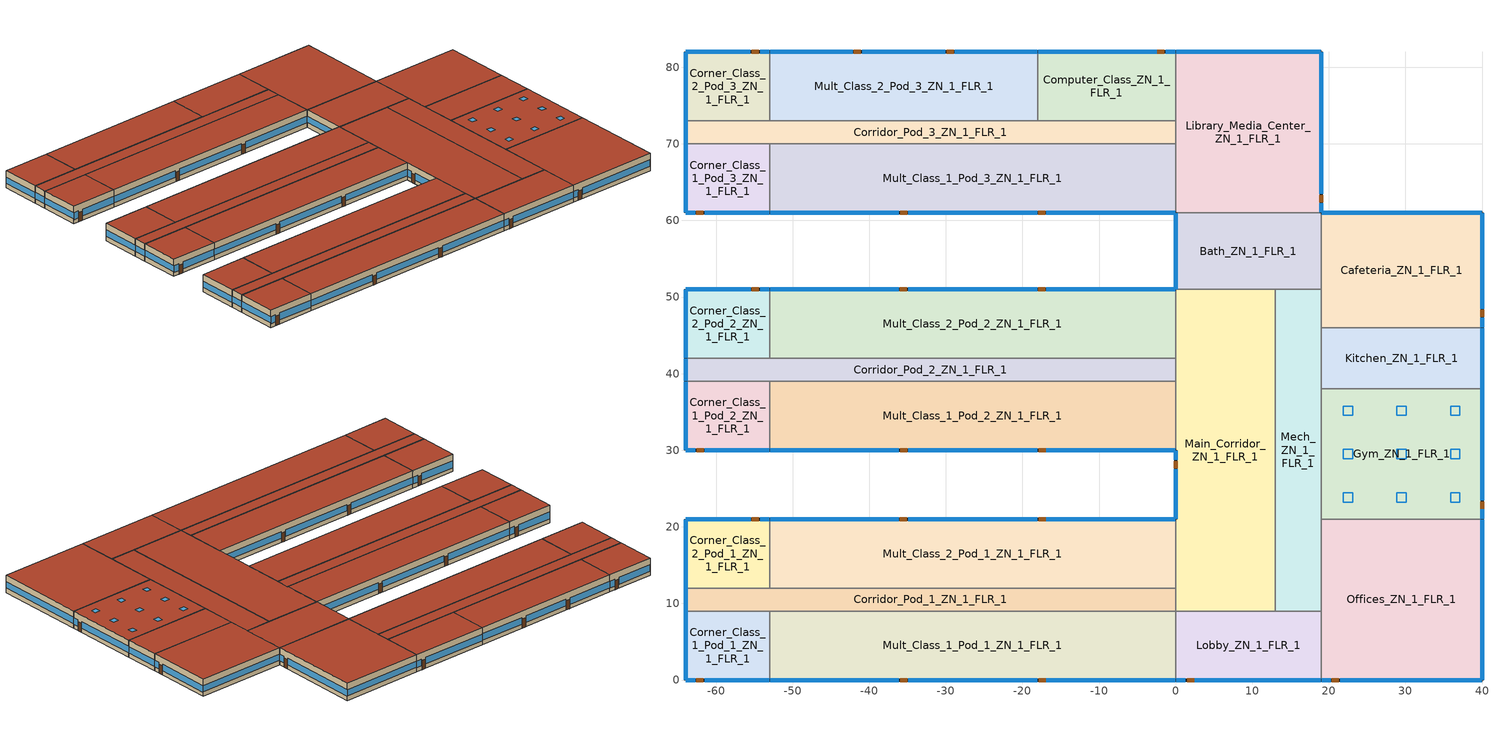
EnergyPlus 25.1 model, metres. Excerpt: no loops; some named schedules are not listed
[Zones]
Bath_ZN_1_FLR_1
 floor ground (Bath_ZN_1_FLR_1_Floor_Ffactor): 0,61 19,61 19,51 0,51 z0
 wall outside (nonres_ext_wall): 0,61 0,51 z0:4
 wall to Main_Corridor_ZN_1_FLR_1 (int_wall): 0,51 13,51 z0:4
 wall to Mech_ZN_1_FLR_1 (int_wall): 13,51 19,51 z0:4
 wall to Cafeteria_ZN_1_FLR_1 (int_wall): 19,51 19,61 z0:4
 wall to Library_Media_Center_ZN_1_FLR_1 (int_wall): 19,61 0,61 z0:4
 window (NonresWindow_U_0.37_SHGC_0.38): 0,60.95 0,51.05 z1.1:2.51
 roof outside (nonres_roof): 0,51 19,51 19,61 0,61 z4
Cafeteria_ZN_1_FLR_1
 floor ground (Cafeteria_ZN_1_FLR_1_Floor_Ffactor): 19,61 40,61 40,46 19,46 z0
 wall outside (nonres_ext_wall): 40,46 40,61 19,61 z0:4
 wall to Kitchen_ZN_1_FLR_1 (int_wall): 19,46 40,46 z0:4
 wall to Mech_ZN_1_FLR_1 (int_wall): 19,51 19,46 z0:4
 window (NonresWindow_U_0.37_SHGC_0.38): 40,46.05 40,47.27 / 40,48.49 40,60.95 z0.97:2.51; 39.95,61 19.05,61 z1.1:2.51
 door (Swinging Door_con): 40,47.45 40,48.37 z0:2.13
 roof outside (nonres_roof): 19,46 40,46 40,61 19,61 z4
Computer_Class_ZN_1_FLR_1
 floor ground (Computer_Class_ZN_1_FLR_1_Floor_Ffactor): -18,82 0,82 0,73 -18,73 z0
 wall outside (nonres_ext_wall): 0,82 -18,82 z0:4
 wall to Corridor_Pod_3_ZN_1_FLR_1 (int_wall): -18,73 0,73 z0:4
 wall to Library_Media_Center_ZN_1_FLR_1 (int_wall): 0,73 0,82 z0:4
 wall to Mult_Class_2_Pod_3_ZN_1_FLR_1 (int_wall): -18,82 -18,73 z0:4
 window (NonresWindow_U_0.37_SHGC_0.38): -0.05,82 -1.27,82 / -2.49,82 -17.95,82 z1:2.51
 door (Swinging Door_con): -1.5,82 -2.42,82 z0:2.13
 roof outside (nonres_roof): -18,73 0,73 0,82 -18,82 z4
Corner_Class_1_Pod_1_ZN_1_FLR_1
 floor ground (Corner_Class_1_Pod_1_ZN_1_FLR_1_Floor_Ffactor): -64,9 -53,9 -53,0 -64,0 z0
 wall outside (nonres_ext_wall): -64,9 -64,0 -53,0 z0:4
 wall to Mult_Class_1_Pod_1_ZN_1_FLR_1 (int_wall): -53,0 -53,9 z0:4
 wall to Corridor_Pod_1_ZN_1_FLR_1 (int_wall): -53,9 -64,9 z0:4
 window (NonresWindow_U_0.37_SHGC_0.38): -63.95,0 -62.73,0 / -61.51,0 -53.05,0 z0.92:2.51; -64,8.95 -64,0.05 z1.1:2.52
 door (Swinging Door_con): -62.59,0 -61.68,0 z0:2.13
 roof outside (nonres_roof): -64,0 -53,0 -53,9 -64,9 z4
Corner_Class_1_Pod_2_ZN_1_FLR_1
 floor ground (Corner_Class_1_Pod_2_ZN_1_FLR_1_Floor_Ffactor): -64,39 -53,39 -53,30 -64,30 z0
 wall outside (nonres_ext_wall): -64,39 -64,30 -53,30 z0:4
 wall to Mult_Class_1_Pod_2_ZN_1_FLR_1 (int_wall): -53,30 -53,39 z0:4
 wall to Corridor_Pod_2_ZN_1_FLR_1 (int_wall): -53,39 -64,39 z0:4
 window (NonresWindow_U_0.37_SHGC_0.38): -63.95,30 -62.73,30 / -61.51,30 -53.05,30 z0.92:2.51; -64,38.95 -64,30.05 z1.1:2.52
 door (Swinging Door_con): -62.53,30 -61.62,30 z0:2.13
 roof outside (nonres_roof): -64,30 -53,30 -53,39 -64,39 z4
Corner_Class_1_Pod_3_ZN_1_FLR_1
 floor ground (Corner_Class_1_Pod_3_ZN_1_FLR_1_Floor_Ffactor): -64,70 -53,70 -53,61 -64,61 z0
 wall outside (nonres_ext_wall): -64,70 -64,61 -53,61 z0:4
 wall to Mult_Class_1_Pod_3_ZN_1_FLR_1 (int_wall): -53,61 -53,70 z0:4
 wall to Corridor_Pod_3_ZN_1_FLR_1 (int_wall): -53,70 -64,70 z0:4
 window (NonresWindow_U_0.37_SHGC_0.38): -63.95,61 -62.73,61 / -61.51,61 -53.05,61 z0.92:2.51; -64,69.95 -64,61.05 z1.1:2.52
 door (Swinging Door_con): -62.62,61 -61.7,61 z0:2.13
 roof outside (nonres_roof): -64,61 -53,61 -53,70 -64,70 z4
Corner_Class_2_Pod_1_ZN_1_FLR_1
 floor ground (Corner_Class_2_Pod_1_ZN_1_FLR_1_Floor_Ffactor): -64,21 -53,21 -53,12 -64,12 z0
 wall outside (nonres_ext_wall): -53,21 -64,21 -64,12 z0:4
 wall to Corridor_Pod_1_ZN_1_FLR_1 (int_wall): -64,12 -53,12 z0:4
 wall to Mult_Class_2_Pod_1_ZN_1_FLR_1 (int_wall): -53,12 -53,21 z0:4
 window (NonresWindow_U_0.37_SHGC_0.38): -53.05,21 -54.27,21 / -55.49,21 -63.95,21 z0.92:2.51; -64,20.95 -64,12.05 z1.1:2.52
 door (Swinging Door_con): -54.43,21 -55.34,21 z0:2.13
 roof outside (nonres_roof): -64,12 -53,12 -53,21 -64,21 z4
Corner_Class_2_Pod_2_ZN_1_FLR_1
 floor ground (Corner_Class_2_Pod_2_ZN_1_FLR_1_Floor_Ffactor): -64,51 -53,51 -53,42 -64,42 z0
 wall outside (nonres_ext_wall): -53,51 -64,51 -64,42 z0:4
 wall to Corridor_Pod_2_ZN_1_FLR_1 (int_wall): -64,42 -53,42 z0:4
 wall to Mult_Class_2_Pod_2_ZN_1_FLR_1 (int_wall): -53,42 -53,51 z0:4
 window (NonresWindow_U_0.37_SHGC_0.38): -53.05,51 -54.27,51 / -55.49,51 -63.95,51 z0.92:2.51; -64,50.95 -64,42.05 z1.1:2.52
 door (Swinging Door_con): -54.45,51 -55.36,51 z0:2.13
 roof outside (nonres_roof): -64,42 -53,42 -53,51 -64,51 z4
Corner_Class_2_Pod_3_ZN_1_FLR_1
 floor ground (Corner_Class_2_Pod_3_ZN_1_FLR_1_Floor_Ffactor): -64,82 -53,82 -53,73 -64,73 z0
 wall outside (nonres_ext_wall): -53,82 -64,82 -64,73 z0:4
 wall to Corridor_Pod_3_ZN_1_FLR_1 (int_wall): -64,73 -53,73 z0:4
 wall to Mult_Class_2_Pod_3_ZN_1_FLR_1 (int_wall): -53,73 -53,82 z0:4
 window (NonresWindow_U_0.37_SHGC_0.38): -53.05,82 -54.27,82 / -55.52,82 -63.95,82 z0.92:2.51; -64,81.95 -64,73.05 z1.1:2.52
 door (Swinging Door_con): -54.44,82 -55.36,82 z0:2.13
 roof outside (nonres_roof): -64,73 -53,73 -53,82 -64,82 z4
Corridor_Pod_1_ZN_1_FLR_1
 floor ground (Corridor_Pod_1_ZN_1_FLR_1_Floor_Ffactor): -64,12 0,12 0,9 -64,9 z0
 wall outside (nonres_ext_wall): -64,12 -64,9 z0:4
 wall to Mult_Class_1_Pod_1_ZN_1_FLR_1 (int_wall): -53,9 0,9 z0:4
 wall to Main_Corridor_ZN_1_FLR_1 (int_wall): 0,9 0,12 z0:4
 wall to Mult_Class_2_Pod_1_ZN_1_FLR_1 (int_wall): 0,12 -53,12 z0:4
 window (NonresWindow_U_0.37_SHGC_0.38): -64,11.95 -64,9.05 z1.1:2.55
 roof outside (nonres_roof): -64,9 0,9 0,12 -64,12 z4
Corridor_Pod_2_ZN_1_FLR_1
 floor ground (Corridor_Pod_2_ZN_1_FLR_1_Floor_Ffactor): -64,42 0,42 0,39 -64,39 z0
 wall outside (nonres_ext_wall): -64,42 -64,39 z0:4
 wall to Mult_Class_1_Pod_2_ZN_1_FLR_1 (int_wall): -53,39 0,39 z0:4
 wall to Main_Corridor_ZN_1_FLR_1 (int_wall): 0,39 0,42 z0:4
 wall to Mult_Class_2_Pod_2_ZN_1_FLR_1 (int_wall): 0,42 -53,42 z0:4
 window (NonresWindow_U_0.37_SHGC_0.38): -64,41.95 -64,39.05 z1.1:2.55
 roof outside (nonres_roof): -64,39 0,39 0,42 -64,42 z4
Corridor_Pod_3_ZN_1_FLR_1
 floor ground (Corridor_Pod_3_ZN_1_FLR_1_Floor_Ffactor): -64,73 0,73 0,70 -64,70 z0
 wall outside (nonres_ext_wall): -64,73 -64,70 z0:4
 wall to Mult_Class_1_Pod_3_ZN_1_FLR_1 (int_wall): -53,70 0,70 z0:4
 wall to Library_Media_Center_ZN_1_FLR_1 (int_wall): 0,70 0,73 z0:4
 wall to Mult_Class_2_Pod_3_ZN_1_FLR_1 (int_wall): -18,73 -53,73 z0:4
 window (NonresWindow_U_0.37_SHGC_0.38): -64,72.95 -64,70.05 z1.1:2.55
 roof outside (nonres_roof): -64,70 0,70 0,73 -64,73 z4
Gym_ZN_1_FLR_1
 floor ground (Gym_ZN_1_FLR_1_Floor_Ffactor): 19,38 40,38 40,21 19,21 z0
 wall outside (nonres_ext_wall): 40,21 40,38 z0:4
 wall to Offices_ZN_1_FLR_1 (int_wall): 19,21 40,21 z0:4
 wall to Kitchen_ZN_1_FLR_1 (int_wall): 40,38 19,38 z0:4
 wall to Mech_ZN_1_FLR_1 (int_wall): 19,38 19,21 z0:4
 window (NonresWindow_U_0.37_SHGC_0.38): 40,21.05 40,22.27 / 40,23.49 40,37.95 z0.99:2.51
 door (Swinging Door_con): 40,22.38 40,23.3 z0:2.13
 roof outside (nonres_roof): 19,21 40,21 40,38 19,38 z4
 skylight (NonresSkylight_U_0.5_SHGC_0.4): 21.89,23.22 23.11,23.22 23.11,24.44 21.89,24.44 z4; 28.89,23.22 30.11,23.22 30.11,24.44 28.89,24.44 z4; 35.89,23.22 37.11,23.22 37.11,24.44 35.89,24.44 z4; 21.89,28.89 23.11,28.89 23.11,30.11 21.89,30.11 z4; 28.89,28.89 30.11,28.89 30.11,30.11 28.89,30.11 z4; 35.89,28.89 37.11,28.89 37.11,30.11 35.89,30.11 z4; 21.89,34.56 23.11,34.56 23.11,35.78 21.89,35.78 z4; 28.89,34.56 30.11,34.56 30.11,35.78 28.89,35.78 z4; 35.89,34.56 37.11,34.56 37.11,35.78 35.89,35.78 z4
Kitchen_ZN_1_FLR_1
 floor ground (Kitchen_ZN_1_FLR_1_Floor_Ffactor): 19,46 40,46 40,38 19,38 z0
 wall outside (nonres_ext_wall): 40,38 40,46 z0:4
 wall to Mech_ZN_1_FLR_1 (int_wall): 19,46 19,38 z0:4
 window (NonresWindow_U_0.37_SHGC_0.38): 40,38.05 40,45.95 z1.1:2.52
 roof outside (nonres_roof): 19,38 40,38 40,46 19,46 z4
Library_Media_Center_ZN_1_FLR_1
 floor ground (Library_Media_Center_ZN_1_FLR_1_Floor_Ffactor): 0,82 19,82 19,61 0,61 z0
 wall outside (nonres_ext_wall): 19,61 19,82 0,82 z0:4
 wall to Mult_Class_1_Pod_3_ZN_1_FLR_1 (int_wall): 0,70 0,61 z0:4
 window (NonresWindow_U_0.37_SHGC_0.38): 19,61.05 19,62.27 / 19,63.49 19,81.95 z1.01:2.51; 18.95,82 0.05,82 z1.1:2.51
 door (Swinging Door_con): 19,62.4 19,63.31 z0:2.13
 roof outside (nonres_roof): 0,61 19,61 19,82 0,82 z4
Lobby_ZN_1_FLR_1
 floor ground (Lobby_ZN_1_FLR_1_Floor_Ffactor): 0,9 19,9 19,0 0,0 z0
 wall outside (nonres_ext_wall): 0,0 19,0 z0:4
 wall to Offices_ZN_1_FLR_1 (int_wall): 19,0 19,9 z0:4
 wall to Mech_ZN_1_FLR_1 (int_wall): 19,9 13,9 z0:4
 wall to Main_Corridor_ZN_1_FLR_1 (int_wall): 13,9 0,9 z0:4
 wall to Mult_Class_1_Pod_1_ZN_1_FLR_1 (int_wall): 0,9 0,0 z0:4
 window (NonresWindow_U_0.37_SHGC_0.38): 0.05,0 1.27,0 / 2.49,0 18.95,0 z1:2.51
 door (Swinging Door_con): 1.5,0 2.41,0 z0:2.13
 roof outside (nonres_roof): 0,0 19,0 19,9 0,9 z4
Main_Corridor_ZN_1_FLR_1
 floor ground (Main_Corridor_ZN_1_FLR_1_Floor_Ffactor): 0,51 13,51 13,9 0,9 z0
 wall outside (nonres_ext_wall): 0,30 0,21 z0:4
 wall to Mech_ZN_1_FLR_1 (int_wall): 13,9 13,51 z0:4
 wall to Mult_Class_2_Pod_2_ZN_1_FLR_1 (int_wall): 0,51 0,42 z0:4
 wall to Mult_Class_1_Pod_2_ZN_1_FLR_1 (int_wall): 0,39 0,30 z0:4
 wall to Mult_Class_2_Pod_1_ZN_1_FLR_1 (int_wall): 0,21 0,12 z0:4
 window (NonresWindow_U_0.37_SHGC_0.38): 0,29.95 0,28.73 / 0,27.51 0,21.05 z0.88:2.52
 door (Swinging Door_con): 0,28.58 0,27.67 z0:2.13
 roof outside (nonres_roof): 0,9 13,9 13,51 0,51 z4
Mech_ZN_1_FLR_1
 floor adiabatic (Mech_ZN_1_FLR_1_Floor_Ffactor): 13,51 19,51 19,9 13,9 z0
 wall to Offices_ZN_1_FLR_1 (int_wall): 19,9 19,21 z0:4
 roof outside (nonres_roof): 13,9 19,9 19,51 13,51 z4
Mult_Class_1_Pod_1_ZN_1_FLR_1
 floor ground (Mult_Class_1_Pod_1_ZN_1_FLR_1_Floor_Ffactor): -53,9 0,9 0,0 -53,0 z0
 wall outside (nonres_ext_wall): -53,0 0,0 z0:4
 window (NonresWindow_U_0.37_SHGC_0.38): -52.95,0 -36.13,0 / -34.91,0 -18.09,0 / -16.87,0 -0.05,0 z1.03:2.5
 door (Swinging Door_con): -35.94,0 -35.02,0 / -17.88,0 -16.97,0 z0:2.13
 roof outside (nonres_roof): -53,0 0,0 0,9 -53,9 z4
Mult_Class_1_Pod_2_ZN_1_FLR_1
 floor ground (Mult_Class_1_Pod_2_ZN_1_FLR_1_Floor_Ffactor): -53,39 0,39 0,30 -53,30 z0
 wall outside (nonres_ext_wall): -53,30 0,30 z0:4
 window (NonresWindow_U_0.37_SHGC_0.38): -52.95,30 -36.13,30 / -34.91,30 -18.09,30 / -16.87,30 -0.05,30 z1.03:2.5
 door (Swinging Door_con): -35.94,30 -35.03,30 / -17.89,30 -16.98,30 z0:2.13
 roof outside (nonres_roof): -53,30 0,30 0,39 -53,39 z4
Mult_Class_1_Pod_3_ZN_1_FLR_1
 floor ground (Mult_Class_1_Pod_3_ZN_1_FLR_1_Floor_Ffactor): -53,70 0,70 0,61 -53,61 z0
 wall outside (nonres_ext_wall): -53,61 0,61 z0:4
 window (NonresWindow_U_0.37_SHGC_0.38): -52.95,61 -36.13,61 / -34.91,61 -18.09,61 / -16.87,61 -0.05,61 z1.03:2.5
 door (Swinging Door_con): -35.96,61 -35.05,61 / -17.92,61 -17.01,61 z0:2.13
 roof outside (nonres_roof): -53,61 0,61 0,70 -53,70 z4
Mult_Class_2_Pod_1_ZN_1_FLR_1
 floor ground (Mult_Class_2_Pod_1_ZN_1_FLR_1_Floor_Ffactor): -53,21 0,21 0,12 -53,12 z0
 wall outside (nonres_ext_wall): 0,21 -53,21 z0:4
 window (NonresWindow_U_0.37_SHGC_0.38): -0.05,21 -16.87,21 / -18.09,21 -34.91,21 / -36.13,21 -52.95,21 z1.03:2.5
 door (Swinging Door_con): -16.98,21 -17.89,21 / -35.09,21 -36.01,21 z0:2.13
 roof outside (nonres_roof): -53,12 0,12 0,21 -53,21 z4
Mult_Class_2_Pod_2_ZN_1_FLR_1
 floor ground (Mult_Class_2_Pod_2_ZN_1_FLR_1_Floor_Ffactor): -53,51 0,51 0,42 -53,42 z0
 wall outside (nonres_ext_wall): 0,51 -53,51 z0:4
 window (NonresWindow_U_0.37_SHGC_0.38): -0.05,51 -16.87,51 / -18.09,51 -34.91,51 / -36.13,51 -52.95,51 z1.03:2.5
 door (Swinging Door_con): -17.05,51 -17.96,51 / -35.11,51 -36.02,51 z0:2.13
 roof outside (nonres_roof): -53,42 0,42 0,51 -53,51 z4
Mult_Class_2_Pod_3_ZN_1_FLR_1
 floor ground (Mult_Class_2_Pod_3_ZN_1_FLR_1_Floor_Ffactor): -53,82 -18,82 -18,73 -53,73 z0
 wall outside (nonres_ext_wall): -18,82 -53,82 z0:4
 window (NonresWindow_U_0.37_SHGC_0.38): -18.05,82 -28.87,82 / -30.09,82 -40.91,82 / -42.13,82 -52.95,82 z0.99:2.5
 door (Swinging Door_con): -29,82 -29.92,82 / -41.09,82 -42.01,82 z0:2.13
 roof outside (nonres_roof): -53,73 -18,73 -18,82 -53,82 z4
Offices_ZN_1_FLR_1
 floor ground (Offices_ZN_1_FLR_1_Floor_Ffactor): 19,21 40,21 40,0 19,0 z0
 wall outside (nonres_ext_wall): 19,0 40,0 40,21 z0:4
 window (NonresWindow_U_0.37_SHGC_0.38): 19.05,0 20.27,0 / 21.49,0 39.95,0 z1.01:2.51; 40,0.05 40,20.95 z1.1:2.51
 door (Swinging Door_con): 20.39,0 21.3,0 z0:2.13
 roof outside (nonres_roof): 19,0 40,0 40,21 19,21 z4
[Building]
SchoolPrimary: Loads convergence tolerance value=0.04; Maximum number of warmup days=15; Minimum number of warmup days=6; North axis=0; Solar distribution=FullInteriorAndExterior; Temperature convergence tolerance value=0.2; Terrain=City
[Site:GroundTemperature:FCfactorMethod]
January ground temperature=7.1; February ground temperature=3; March ground temperature=-1; April ground temperature=0.8; May ground temperature=-0.2; June ground temperature=4.8; July ground temperature=6.1; August ground temperature=13.7; September ground temperature=22.2; October ground temperature=22.7; November ground temperature=21.7; December ground temperature=18.5
[Site:Location]
Denver-Aurora-Buckley.AFB_CO_USA WMO=724695: Elevation=1726; Latitude=39.72; Longitude=-104.75; Time zone=-7
[Site:WaterMainsTemperature]
Annual average outdoor air temperature=9.95; Calculation method=Correlation; Maximum difference in monthly average outdoor air temperatures=23.7
[SizingPeriod:DesignDay] Barometric pressure=82237; Day of month=21; Daylight saving time indicator=No; Dry bulb temperature range modifier type=DefaultMultipliers; Humidity condition type=WetBulb; Rain indicator=No; Snow indicator=No
Name | Ashrae clear sky optical depth for beam irradiance taub | Ashrae clear sky optical depth for diffuse irradiance taud | Daily dry bulb temperature range | Day type | Maximum dry bulb temperature | Month | Solar model indicator | Wetbulb or dewpoint at maximum dry bulb | Wind direction | Wind speed | Sky clearness
Denver-Aurora-Buckley.AFB_CO_USA Ann Clg .4% Condns DB=>MWB | 0.423 | 2.02 | 14.8 | SummerDesignDay | 33.9 | 7 | ASHRAETau | 15 | 30 | 3.6
Denver-Aurora-Buckley.AFB_CO_USA Ann Htg 99.6% Condns DB |  |  | 0 | WinterDesignDay | -17.9 | 12 | ASHRAEClearSky | -17.9 | 180 | 2.5 | 0
[Construction]
InteriorFurnishings: Std Wood 6inch
NonresSkylight_U_0.5_SHGC_0.4: Nonres Skylight Glazing Layer
NonresWindow_U_0.37_SHGC_0.38: Nonres Window Glazing Layer
Swinging Door_con: Opaque Door panel_con
int_wall: G01 13mm gypsum board, G01 13mm gypsum board
nonres_ext_wall: F07 25mm stucco, G01 16mm gypsum board, Nonres_Exterior_Wall_Insulation, G01 16mm gypsum board
nonres_roof: F13 Built-up roofing, Nonres_Roof_Insulation, F08 Metal surface
[Construction:FfactorGroundFloor] F factor=0.90012
Name | Area | Perimeterexposed
Bath_ZN_1_FLR_1_Floor_Ffactor | 190 | 10
Cafeteria_ZN_1_FLR_1_Floor_Ffactor | 315 | 36
Computer_Class_ZN_1_FLR_1_Floor_Ffactor | 162 | 18
Corner_Class_1_Pod_1_ZN_1_FLR_1_Floor_Ffactor; Corner_Class_1_Pod_2_ZN_1_FLR_1_Floor_Ffactor; Corner_Class_1_Pod_3_ZN_1_FLR_1_Floor_Ffactor; Corner_Class_2_Pod_1_ZN_1_FLR_1_Floor_Ffactor; Corner_Class_2_Pod_2_ZN_1_FLR_1_Floor_Ffactor; Corner_Class_2_Pod_3_ZN_1_FLR_1_Floor_Ffactor | 99 | 20
Corridor_Pod_1_ZN_1_FLR_1_Floor_Ffactor; Corridor_Pod_2_ZN_1_FLR_1_Floor_Ffactor; Corridor_Pod_3_ZN_1_FLR_1_Floor_Ffactor | 192 | 3
Gym_ZN_1_FLR_1_Floor_Ffactor | 357 | 17
Kitchen_ZN_1_FLR_1_Floor_Ffactor | 168 | 8
Library_Media_Center_ZN_1_FLR_1_Floor_Ffactor | 399 | 40
Lobby_ZN_1_FLR_1_Floor_Ffactor | 171 | 19
Main_Corridor_ZN_1_FLR_1_Floor_Ffactor | 546 | 9
Mech_ZN_1_FLR_1_Floor_Ffactor | 252 | 0
Mult_Class_1_Pod_1_ZN_1_FLR_1_Floor_Ffactor; Mult_Class_1_Pod_2_ZN_1_FLR_1_Floor_Ffactor; Mult_Class_1_Pod_3_ZN_1_FLR_1_Floor_Ffactor; Mult_Class_2_Pod_1_ZN_1_FLR_1_Floor_Ffactor; Mult_Class_2_Pod_2_ZN_1_FLR_1_Floor_Ffactor | 477 | 53
Mult_Class_2_Pod_3_ZN_1_FLR_1_Floor_Ffactor | 315 | 35
Offices_ZN_1_FLR_1_Floor_Ffactor | 441 | 42
[Material]
Name | Conductivity | Density | Roughness | Solar absorptance | Specific heat | Thermal absorptance | Thickness | Visible absorptance
F07 25mm stucco | 0.72 | 1856 | Smooth | 0.7 | 840 | 0.9 | 0.0254 | 0.7
F08 Metal surface | 45.28 | 7824 | Smooth |  | 500 |  | 0.0008
F13 Built-up roofing | 0.16 | 1120 | Rough | 0.77 | 1460 | 0.9 | 0.0095
G01 13mm gypsum board | 0.16 | 800 | Smooth | 0.7 | 1090 | 0.9 | 0.0127 | 0.5
G01 16mm gypsum board | 0.16 | 800 | MediumSmooth |  | 1090 |  | 0.0159
Std Wood 6inch | 0.12 | 540 | MediumSmooth | 0.7 | 1210 | 0.9 | 0.15 | 0.7
[Material:NoMass] Solar absorptance=0.7; Thermal absorptance=0.9; Visible absorptance=0.7
Name | Roughness | Thermal resistance
Nonres_Exterior_Wall_Insulation | MediumSmooth | 2.81828
Nonres_Roof_Insulation | MediumSmooth | 5.30668
Opaque Door panel_con | MediumRough | 0.475964
[WindowMaterial:SimpleGlazingSystem]
Name | Solar heat gain coefficient | U factor | Visible transmittance
Nonres Skylight Glazing Layer | 0.4 | 2.83913 | 0.4
Nonres Window Glazing Layer | 0.38 | 2.10096 | 0.418
[Daylighting:Controls] Daylighting method=SplitFlux; Lighting control type=ContinuousOff; Maximum allowable discomfort glare index=22; Minimum input power fraction for continuous or continuousoff dimming control=0.2; Minimum light output fraction for continuous or continuousoff dimming control=0.2; Number of stepped control steps=3; Probability lighting will be reset when needed in manual stepped control=1
Name | Daylighting reference point name 1 | Fraction of lights controlled by reference point 1 | Illuminance setpoint at reference point 1 | Daylighting reference point name 2 | Fraction of lights controlled by reference point 2 | Illuminance setpoint at reference point 2 | Glare calculation azimuth angle of view direction clockwise from zone y axis | Glare calculation daylighting reference point | Zone or space
Cafeteria_ZN_1_FLR_1_DaylCtrl | Cafeteria_ZN_1_FLR_1_DaylRefPt1 | 0.34 | 215 | Cafeteria_ZN_1_FLR_1_DaylRefPt2 | 0.16 | 215 | 90 | Cafeteria_ZN_1_FLR_1_DaylRefPt1 | Cafeteria_ZN_1_FLR_1
Computer_Class_ZN_1_FLR_1_DaylCtrl | Computer_Class_ZN_1_FLR_1_DaylRefPt1 | 0.28 | 377 | Computer_Class_ZN_1_FLR_1_DaylRefPt2 | 0.28 | 377 | 0 | Computer_Class_ZN_1_FLR_1_DaylRefPt1 | Computer_Class_ZN_1_FLR_1
Corner_Class_1_Pod_1_ZN_1_FLR_1_DaylCtrl | Corner_Class_1_Pod_1_ZN_1_FLR_1_DaylRefPt1 | 0.56 | 377 | Corner_Class_1_Pod_1_ZN_1_FLR_1_DaylRefPt2 | 0.2 | 377 | 180 | Corner_Class_1_Pod_1_ZN_1_FLR_1_DaylRefPt1 | Corner_Class_1_Pod_1_ZN_1_FLR_1
Corner_Class_1_Pod_2_ZN_1_FLR_1_DaylCtrl | Corner_Class_1_Pod_2_ZN_1_FLR_1_DaylRefPt1 | 0.56 | 377 | Corner_Class_1_Pod_2_ZN_1_FLR_1_DaylRefPt2 | 0.2 | 377 | 180 | Corner_Class_1_Pod_2_ZN_1_FLR_1_DaylRefPt1 | Corner_Class_1_Pod_2_ZN_1_FLR_1
Corner_Class_1_Pod_3_ZN_1_FLR_1_DaylCtrl | Corner_Class_1_Pod_3_ZN_1_FLR_1_DaylRefPt1 | 0.56 | 377 | Corner_Class_1_Pod_3_ZN_1_FLR_1_DaylRefPt2 | 0.2 | 377 | 180 | Corner_Class_1_Pod_3_ZN_1_FLR_1_DaylRefPt1 | Corner_Class_1_Pod_3_ZN_1_FLR_1
Corner_Class_2_Pod_1_ZN_1_FLR_1_DaylCtrl | Corner_Class_2_Pod_1_ZN_1_FLR_1_DaylRefPt1 | 0.56 | 377 | Corner_Class_2_Pod_1_ZN_1_FLR_1_DaylRefPt2 | 0.22 | 377 | 270 | Corner_Class_2_Pod_1_ZN_1_FLR_1_DaylRefPt1 | Corner_Class_2_Pod_1_ZN_1_FLR_1
Corner_Class_2_Pod_2_ZN_1_FLR_1_DaylCtrl | Corner_Class_2_Pod_2_ZN_1_FLR_1_DaylRefPt1 | 0.56 | 377 | Corner_Class_2_Pod_2_ZN_1_FLR_1_DaylRefPt2 | 0.2 | 377 | 270 | Corner_Class_2_Pod_2_ZN_1_FLR_1_DaylRefPt1 | Corner_Class_2_Pod_2_ZN_1_FLR_1
Corner_Class_2_Pod_3_ZN_1_FLR_1_DaylCtrl | Corner_Class_2_Pod_3_ZN_1_FLR_1_DaylRefPt1 | 0.56 | 377 | Corner_Class_2_Pod_3_ZN_1_FLR_1_DaylRefPt2 | 0.2 | 377 | 270 | Corner_Class_2_Pod_3_ZN_1_FLR_1_DaylRefPt1 | Corner_Class_2_Pod_3_ZN_1_FLR_1
Gym_ZN_1_FLR_1_DaylCtrl | Gym_ZN_1_FLR_1_DaylRefPt1 | 0.5 | 538 | Gym_ZN_1_FLR_1_DaylRefPt2 | 0.5 | 538 | 0 | Gym_ZN_1_FLR_1_DaylRefPt1 | Gym_ZN_1_FLR_1
Library_Media_Center_ZN_1_FLR_1_DaylCtrl | Library_Media_Center_ZN_1_FLR_1_DaylRefPt1 | 0.26 | 538 | Library_Media_Center_ZN_1_FLR_1_DaylRefPt2 | 0.18 | 538 | 90 | Library_Media_Center_ZN_1_FLR_1_DaylRefPt1 | Library_Media_Center_ZN_1_FLR_1
Lobby_ZN_1_FLR_1_DaylCtrl | Lobby_ZN_1_FLR_1_DaylRefPt1 | 0.28 | 269 | Lobby_ZN_1_FLR_1_DaylRefPt2 | 0.28 | 269 | 180 | Lobby_ZN_1_FLR_1_DaylRefPt1 | Lobby_ZN_1_FLR_1
Mult_Class_1_Pod_1_ZN_1_FLR_1_DaylCtrl | Mult_Class_1_Pod_1_ZN_1_FLR_1_DaylRefPt1 | 0.28 | 377 | Mult_Class_1_Pod_1_ZN_1_FLR_1_DaylRefPt2 | 0.28 | 377 | 180 | Mult_Class_1_Pod_1_ZN_1_FLR_1_DaylRefPt1 | Mult_Class_1_Pod_1_ZN_1_FLR_1
Mult_Class_1_Pod_2_ZN_1_FLR_1_DaylCtrl | Mult_Class_1_Pod_2_ZN_1_FLR_1_DaylRefPt1 | 0.28 | 377 | Mult_Class_1_Pod_2_ZN_1_FLR_1_DaylRefPt2 | 0.28 | 377 | 180 | Mult_Class_1_Pod_2_ZN_1_FLR_1_DaylRefPt1 | Mult_Class_1_Pod_2_ZN_1_FLR_1
Mult_Class_1_Pod_3_ZN_1_FLR_1_DaylCtrl | Mult_Class_1_Pod_3_ZN_1_FLR_1_DaylRefPt1 | 0.14 | 377 | Mult_Class_1_Pod_3_ZN_1_FLR_1_DaylRefPt2 | 0.14 | 377 | 180 | Mult_Class_1_Pod_3_ZN_1_FLR_1_DaylRefPt1 | Mult_Class_1_Pod_3_ZN_1_FLR_1
Mult_Class_2_Pod_1_ZN_1_FLR_1_DaylCtrl | Mult_Class_2_Pod_1_ZN_1_FLR_1_DaylRefPt1 | 0.28 | 377 | Mult_Class_2_Pod_1_ZN_1_FLR_1_DaylRefPt2 | 0.28 | 377 | 0 | Mult_Class_2_Pod_1_ZN_1_FLR_1_DaylRefPt1 | Mult_Class_2_Pod_1_ZN_1_FLR_1
Mult_Class_2_Pod_2_ZN_1_FLR_1_DaylCtrl | Mult_Class_2_Pod_2_ZN_1_FLR_1_DaylRefPt1 | 0.28 | 377 | Mult_Class_2_Pod_2_ZN_1_FLR_1_DaylRefPt2 | 0.28 | 377 | 0 | Mult_Class_2_Pod_2_ZN_1_FLR_1_DaylRefPt1 | Mult_Class_2_Pod_2_ZN_1_FLR_1
Mult_Class_2_Pod_3_ZN_1_FLR_1_DaylCtrl | Mult_Class_2_Pod_3_ZN_1_FLR_1_DaylRefPt1 | 0.28 | 377 | Mult_Class_2_Pod_3_ZN_1_FLR_1_DaylRefPt2 | 0.28 | 377 | 0 | Mult_Class_2_Pod_3_ZN_1_FLR_1_DaylRefPt1 | Mult_Class_2_Pod_3_ZN_1_FLR_1
Offices_ZN_1_FLR_1_DaylCtrl | Offices_ZN_1_FLR_1_DaylRefPt1 | 0.24 | 323 | Offices_ZN_1_FLR_1_DaylRefPt2 | 0.18 | 323 | 180 | Offices_ZN_1_FLR_1_DaylRefPt1 | Offices_ZN_1_FLR_1
[ElectricEquipment] Design level calculation method=EquipmentLevel
Name | Design level | End use subcategory | Fraction latent | Fraction lost | Fraction radiant | Schedule | Zone or zonelist or space or spacelist
Bath_ZN_1_FLR_1_PlugMisc_Equip | 760 | MiscPlug | 0 | 0 | 0.5 | BLDG_EQUIP_SCH | Bath_ZN_1_FLR_1
Cafeteria_ZN_1_FLR_1_PlugMisc_Equip | 7997.85 | Cooking | 0 | 0 | 0.5 | KITCHEN_ELEC_EQUIP_SCH | Cafeteria_ZN_1_FLR_1
Computer_Class_ZN_1_FLR_1_PlugMisc_Equip | 3240 | MiscPlug | 0 | 0 | 0.5 | BLDG_EQUIP_SCH | Computer_Class_ZN_1_FLR_1
Corner_Class_1_Pod_1_ZN_1_FLR_1_PlugMisc_Equip | 1485 | MiscPlug | 0 | 0 | 0.5 | BLDG_EQUIP_SCH | Corner_Class_1_Pod_1_ZN_1_FLR_1
Corner_Class_1_Pod_2_ZN_1_FLR_1_PlugMisc_Equip | 1485 | MiscPlug | 0 | 0 | 0.5 | BLDG_EQUIP_SCH | Corner_Class_1_Pod_2_ZN_1_FLR_1
Corner_Class_1_Pod_3_ZN_1_FLR_1_PlugMisc_Equip | 1485 | MiscPlug | 0 | 0 | 0.5 | BLDG_EQUIP_SCH | Corner_Class_1_Pod_3_ZN_1_FLR_1
Corner_Class_2_Pod_1_ZN_1_FLR_1_PlugMisc_Equip | 1485 | MiscPlug | 0 | 0 | 0.5 | BLDG_EQUIP_SCH | Corner_Class_2_Pod_1_ZN_1_FLR_1
Corner_Class_2_Pod_2_ZN_1_FLR_1_PlugMisc_Equip | 1485 | MiscPlug | 0 | 0 | 0.5 | BLDG_EQUIP_SCH | Corner_Class_2_Pod_2_ZN_1_FLR_1
Corner_Class_2_Pod_3_ZN_1_FLR_1_PlugMisc_Equip | 1485 | MiscPlug | 0 | 0 | 0.5 | BLDG_EQUIP_SCH | Corner_Class_2_Pod_3_ZN_1_FLR_1
Corridor_Pod_1_ZN_1_FLR_1_PlugMisc_Equip | 768 | MiscPlug | 0 | 0 | 0.5 | BLDG_EQUIP_SCH | Corridor_Pod_1_ZN_1_FLR_1
Corridor_Pod_2_ZN_1_FLR_1_PlugMisc_Equip | 768 | MiscPlug | 0 | 0 | 0.5 | BLDG_EQUIP_SCH | Corridor_Pod_2_ZN_1_FLR_1
Corridor_Pod_3_ZN_1_FLR_1_PlugMisc_Equip | 768 | MiscPlug | 0 | 0 | 0.5 | BLDG_EQUIP_SCH | Corridor_Pod_3_ZN_1_FLR_1
Gym_ZN_1_FLR_1_PlugMisc_Equip | 1785 | MiscPlug | 0 | 0 | 0.5 | BLDG_EQUIP_SCH | Gym_ZN_1_FLR_1
Kitchen_ZN_1_FLR_1_MiscElec_Equip | 31995.6 | Cooking | 0.25 | 0.2 | 0.3 | KITCHEN_ELEC_EQUIP_SCH | Kitchen_ZN_1_FLR_1
Kitchen_ZN_1_FLR_1_Reach-in-Freezer | 555 | ReachInFreezer | 0 | 1 | 0 | Always_on | Kitchen_ZN_1_FLR_1
Kitchen_ZN_1_FLR_1_Reach-in-Refrigerator | 313.3 | ReachInRefrigerator | 0 | 1 | 0 | Always_on | Kitchen_ZN_1_FLR_1
Library_Media_Center_ZN_1_FLR_1_PlugMisc_Equip | 5985 | MiscPlug | 0 | 0 | 0.5 | BLDG_EQUIP_SCH | Library_Media_Center_ZN_1_FLR_1
Lobby_ZN_1_FLR_1_PlugMisc_Equip | 684 | MiscPlug | 0 | 0 | 0.5 | BLDG_EQUIP_SCH | Lobby_ZN_1_FLR_1
Main_Corridor_ZN_1_FLR_1_PlugMisc_Equip | 2184 | MiscPlug | 0 | 0 | 0.5 | BLDG_EQUIP_SCH | Main_Corridor_ZN_1_FLR_1
Mech_ZN_1_FLR_1_PlugMisc_Equip | 2520 | MiscPlug | 0 | 0 | 0.5 | BLDG_EQUIP_SCH | Mech_ZN_1_FLR_1
Mult_Class_1_Pod_1_ZN_1_FLR_1_PlugMisc_Equip | 7155 | MiscPlug | 0 | 0 | 0.5 | BLDG_EQUIP_SCH | Mult_Class_1_Pod_1_ZN_1_FLR_1
Mult_Class_1_Pod_2_ZN_1_FLR_1_PlugMisc_Equip | 7155 | MiscPlug | 0 | 0 | 0.5 | BLDG_EQUIP_SCH | Mult_Class_1_Pod_2_ZN_1_FLR_1
Mult_Class_1_Pod_3_ZN_1_FLR_1_PlugMisc_Equip | 7155 | MiscPlug | 0 | 0 | 0.5 | BLDG_EQUIP_SCH | Mult_Class_1_Pod_3_ZN_1_FLR_1
Mult_Class_2_Pod_1_ZN_1_FLR_1_PlugMisc_Equip | 7155 | MiscPlug | 0 | 0 | 0.5 | BLDG_EQUIP_SCH | Mult_Class_2_Pod_1_ZN_1_FLR_1
Mult_Class_2_Pod_2_ZN_1_FLR_1_PlugMisc_Equip | 7155 | MiscPlug | 0 | 0 | 0.5 | BLDG_EQUIP_SCH | Mult_Class_2_Pod_2_ZN_1_FLR_1
Mult_Class_2_Pod_3_ZN_1_FLR_1_PlugMisc_Equip | 4725 | MiscPlug | 0 | 0 | 0.5 | BLDG_EQUIP_SCH | Mult_Class_2_Pod_3_ZN_1_FLR_1
Offices_ZN_1_FLR_1_PlugMisc_Equip | 4762.8 | MiscPlug | 0 | 0 | 0.5 | BLDG_EQUIP_SCH | Offices_ZN_1_FLR_1
[Exterior:Lights] Control option=AstronomicalClock; End use subcategory=General
Name | Design level | Schedule
Exterior_Lights_a | 150.48 | Exterior_lighting_schedule_a
Exterior_Lights_b | 1645.9 | Exterior_lighting_schedule_b_2016
Exterior_Lights_c | 584.3 | Exterior_lighting_schedule_c_2016
[GasEquipment]
Kitchen_ZN_1_FLR_1_MiscGas_Equip: Design level=240424.8; Design level calculation method=EquipmentLevel; End use subcategory=Cooking; Fraction latent=0.1; Fraction lost=0.7; Fraction radiant=0.2; Schedule=KITCHEN_GAS_EQUIP_SCH; Zone or zonelist or space or spacelist=Kitchen_ZN_1_FLR_1
[InternalMass] Construction=InteriorFurnishings
Name | Zone or zonelist | Surface area
Bath_ZN_1_FLR_1_InternalMass_1 | Bath_ZN_1_FLR_1 | 380
Cafeteria_ZN_1_FLR_1_InternalMass_1 | Cafeteria_ZN_1_FLR_1 | 630
Computer_Class_ZN_1_FLR_1_InternalMass_1 | Computer_Class_ZN_1_FLR_1 | 324
Corner_Class_1_Pod_1_ZN_1_FLR_1_InternalMass_1 | Corner_Class_1_Pod_1_ZN_1_FLR_1 | 198
Corner_Class_1_Pod_2_ZN_1_FLR_1_InternalMass_1 | Corner_Class_1_Pod_2_ZN_1_FLR_1 | 198
Corner_Class_1_Pod_3_ZN_1_FLR_1_InternalMass_1 | Corner_Class_1_Pod_3_ZN_1_FLR_1 | 198
Corner_Class_2_Pod_1_ZN_1_FLR_1_InternalMass_1 | Corner_Class_2_Pod_1_ZN_1_FLR_1 | 198
Corner_Class_2_Pod_2_ZN_1_FLR_1_InternalMass_1 | Corner_Class_2_Pod_2_ZN_1_FLR_1 | 198
Corner_Class_2_Pod_3_ZN_1_FLR_1_InternalMass_1 | Corner_Class_2_Pod_3_ZN_1_FLR_1 | 198
Corridor_Pod_1_ZN_1_FLR_1_InternalMass_1 | Corridor_Pod_1_ZN_1_FLR_1 | 384
Corridor_Pod_2_ZN_1_FLR_1_InternalMass_1 | Corridor_Pod_2_ZN_1_FLR_1 | 384
Corridor_Pod_3_ZN_1_FLR_1_InternalMass_1 | Corridor_Pod_3_ZN_1_FLR_1 | 384
Gym_ZN_1_FLR_1_InternalMass_1 | Gym_ZN_1_FLR_1 | 714
Kitchen_ZN_1_FLR_1_InternalMass_1 | Kitchen_ZN_1_FLR_1 | 336
Library_Media_Center_ZN_1_FLR_1_InternalMass_1 | Library_Media_Center_ZN_1_FLR_1 | 798
Lobby_ZN_1_FLR_1_InternalMass_1 | Lobby_ZN_1_FLR_1 | 342
Main_Corridor_ZN_1_FLR_1_InternalMass_1 | Main_Corridor_ZN_1_FLR_1 | 1092
Mech_ZN_1_FLR_1_InternalMass_1 | Mech_ZN_1_FLR_1 | 504
Mult_Class_1_Pod_1_ZN_1_FLR_1_InternalMass_1 | Mult_Class_1_Pod_1_ZN_1_FLR_1 | 954
Mult_Class_1_Pod_2_ZN_1_FLR_1_InternalMass_1 | Mult_Class_1_Pod_2_ZN_1_FLR_1 | 954
Mult_Class_1_Pod_3_ZN_1_FLR_1_InternalMass_1 | Mult_Class_1_Pod_3_ZN_1_FLR_1 | 954
Mult_Class_2_Pod_1_ZN_1_FLR_1_InternalMass_1 | Mult_Class_2_Pod_1_ZN_1_FLR_1 | 954
Mult_Class_2_Pod_2_ZN_1_FLR_1_InternalMass_1 | Mult_Class_2_Pod_2_ZN_1_FLR_1 | 954
Mult_Class_2_Pod_3_ZN_1_FLR_1_InternalMass_1 | Mult_Class_2_Pod_3_ZN_1_FLR_1 | 630
Offices_ZN_1_FLR_1_InternalMass_1 | Offices_ZN_1_FLR_1 | 882
[Lights] Design level calculation method=Watts/Area; End use subcategory=LightsWired; Fraction radiant=0.37; Fraction replaceable=1; Fraction visible=0.2; Return air fraction=0; Return air fraction calculated from plenum temperature=No
Name | Schedule | Watts per floor area | Zone or zonelist or space or spacelist
Bath_ZN_1_FLR_1_Lights | BLDG_LIGHT_BATH_SCH | 6.78126 | Bath_ZN_1_FLR_1
Cafeteria_ZN_1_FLR_1_Lights | BLDG_LIGHT_SCH | 4.30556 | Cafeteria_ZN_1_FLR_1
Computer_Class_ZN_1_FLR_1_Lights | BLDG_LIGHT_SCH | 7.64238 | Computer_Class_ZN_1_FLR_1
Corner_Class_1_Pod_1_ZN_1_FLR_1_Lights | BLDG_LIGHT_CLASSROOM_SCH | 7.64238 | Corner_Class_1_Pod_1_ZN_1_FLR_1
Corner_Class_1_Pod_2_ZN_1_FLR_1_Lights | BLDG_LIGHT_CLASSROOM_SCH | 7.64238 | Corner_Class_1_Pod_2_ZN_1_FLR_1
Corner_Class_1_Pod_3_ZN_1_FLR_1_Lights | BLDG_LIGHT_CLASSROOM_SCH | 7.64238 | Corner_Class_1_Pod_3_ZN_1_FLR_1
Corner_Class_2_Pod_1_ZN_1_FLR_1_Lights | BLDG_LIGHT_CLASSROOM_SCH | 7.64238 | Corner_Class_2_Pod_1_ZN_1_FLR_1
Corner_Class_2_Pod_2_ZN_1_FLR_1_Lights | BLDG_LIGHT_CLASSROOM_SCH | 7.64238 | Corner_Class_2_Pod_2_ZN_1_FLR_1
Corner_Class_2_Pod_3_ZN_1_FLR_1_Lights | BLDG_LIGHT_CLASSROOM_SCH | 7.64238 | Corner_Class_2_Pod_3_ZN_1_FLR_1
Corridor_Pod_1_ZN_1_FLR_1_Lights | BLDG_LIGHT_CORRIDOR_SCH | 4.4132 | Corridor_Pod_1_ZN_1_FLR_1
Corridor_Pod_2_ZN_1_FLR_1_Lights | BLDG_LIGHT_CORRIDOR_SCH | 4.4132 | Corridor_Pod_2_ZN_1_FLR_1
Corridor_Pod_3_ZN_1_FLR_1_Lights | BLDG_LIGHT_CORRIDOR_SCH | 4.4132 | Corridor_Pod_3_ZN_1_FLR_1
Gym_ZN_1_FLR_1_Lights | BLDG_LIGHT_GYM_SCH | 9.68752 | Gym_ZN_1_FLR_1
Kitchen_ZN_1_FLR_1_Lights | BLDG_LIGHT_SCH | 11.7327 | Kitchen_ZN_1_FLR_1
Library_Media_Center_ZN_1_FLR_1_Lights | BLDG_LIGHT_LIBRARY_SCH | 8.93405 | Library_Media_Center_ZN_1_FLR_1
Lobby_ZN_1_FLR_1_Lights | BLDG_LIGHT_LOBBYFLR1_SCH | 9.04168 | Lobby_ZN_1_FLR_1
Main_Corridor_ZN_1_FLR_1_Lights | BLDG_LIGHT_CORRIDOR_SCH | 4.4132 | Main_Corridor_ZN_1_FLR_1
Mech_ZN_1_FLR_1_Lights | BLDG_LIGHT_SCH | 10.2257 | Mech_ZN_1_FLR_1
Mult_Class_1_Pod_1_ZN_1_FLR_1_Lights | BLDG_LIGHT_CLASSROOM_SCH | 7.64238 | Mult_Class_1_Pod_1_ZN_1_FLR_1
Mult_Class_1_Pod_2_ZN_1_FLR_1_Lights | BLDG_LIGHT_CLASSROOM_SCH | 7.64238 | Mult_Class_1_Pod_2_ZN_1_FLR_1
Mult_Class_1_Pod_3_ZN_1_FLR_1_Lights | BLDG_LIGHT_CLASSROOM_SCH | 7.64238 | Mult_Class_1_Pod_3_ZN_1_FLR_1
Mult_Class_2_Pod_1_ZN_1_FLR_1_Lights | BLDG_LIGHT_CLASSROOM_SCH | 7.64238 | Mult_Class_2_Pod_1_ZN_1_FLR_1
Mult_Class_2_Pod_2_ZN_1_FLR_1_Lights | BLDG_LIGHT_CLASSROOM_SCH | 7.64238 | Mult_Class_2_Pod_2_ZN_1_FLR_1
Mult_Class_2_Pod_3_ZN_1_FLR_1_Lights | BLDG_LIGHT_CLASSROOM_SCH | 7.64238 | Mult_Class_2_Pod_3_ZN_1_FLR_1
Offices_ZN_1_FLR_1_Lights | BLDG_LIGHT_OFFICE_SCH | 7.96529 | Offices_ZN_1_FLR_1
[People] Activity level schedule=ACTIVITY_SCH; Air velocity schedule=AIR_VELO_SCH; Clothing insulation calculation method=ClothingInsulationSchedule; Clothing insulation schedule=CLOTHING_SCH; Enable ashrae 55 comfort warnings=No; Fraction radiant=0.3; Mean radiant temperature calculation type=EnclosureAveraged; Sensible heat fraction=Autocalculate; Thermal comfort model 1 type=Fanger; Work efficiency schedule=WORK_EFF_SCH
Name | Number of people | Number of people calculation method | Number of people schedule | Zone or zonelist or space or spacelist | Floor area per person
Bath_ZN_1_FLR_1 | 0 | People | BLDG_OCC_SCH | Bath_ZN_1_FLR_1
Cafeteria_ZN_1_FLR_1 |  | Area/Person | BLDG_OCC_SCH_Cafeteria | Cafeteria_ZN_1_FLR_1 | 0.929
Computer_Class_ZN_1_FLR_1 |  | Area/Person | BLDG_OCC_SCH_Extend | Computer_Class_ZN_1_FLR_1 | 3.716
Corner_Class_1_Pod_1_ZN_1_FLR_1 |  | Area/Person | BLDG_OCC_SCH | Corner_Class_1_Pod_1_ZN_1_FLR_1 | 3.716
Corner_Class_1_Pod_2_ZN_1_FLR_1 |  | Area/Person | BLDG_OCC_SCH | Corner_Class_1_Pod_2_ZN_1_FLR_1 | 3.716
Corner_Class_1_Pod_3_ZN_1_FLR_1 |  | Area/Person | BLDG_OCC_SCH | Corner_Class_1_Pod_3_ZN_1_FLR_1 | 3.716
Corner_Class_2_Pod_1_ZN_1_FLR_1 |  | Area/Person | BLDG_OCC_SCH | Corner_Class_2_Pod_1_ZN_1_FLR_1 | 3.716
Corner_Class_2_Pod_2_ZN_1_FLR_1 |  | Area/Person | BLDG_OCC_SCH | Corner_Class_2_Pod_2_ZN_1_FLR_1 | 3.716
Corner_Class_2_Pod_3_ZN_1_FLR_1 |  | Area/Person | BLDG_OCC_SCH | Corner_Class_2_Pod_3_ZN_1_FLR_1 | 3.716
Corridor_Pod_1_ZN_1_FLR_1 | 0 | People | BLDG_OCC_SCH | Corridor_Pod_1_ZN_1_FLR_1
Corridor_Pod_2_ZN_1_FLR_1 | 0 | People | BLDG_OCC_SCH | Corridor_Pod_2_ZN_1_FLR_1
Corridor_Pod_3_ZN_1_FLR_1 | 0 | People | BLDG_OCC_SCH | Corridor_Pod_3_ZN_1_FLR_1
Gym_ZN_1_FLR_1 |  | Area/Person | BLDG_OCC_SCH_Gym | Gym_ZN_1_FLR_1 | 3.096
Kitchen_ZN_1_FLR_1 | 27 | People | BLDG_OCC_SCH | Kitchen_ZN_1_FLR_1
Library_Media_Center_ZN_1_FLR_1 |  | Area/Person | BLDG_OCC_SCH | Library_Media_Center_ZN_1_FLR_1 | 9.289
Mech_ZN_1_FLR_1 | 0 | People | BLDG_OCC_SCH | Mech_ZN_1_FLR_1
Mult_Class_1_Pod_1_ZN_1_FLR_1 |  | Area/Person | BLDG_OCC_SCH | Mult_Class_1_Pod_1_ZN_1_FLR_1 | 3.716
Mult_Class_1_Pod_2_ZN_1_FLR_1 |  | Area/Person | BLDG_OCC_SCH | Mult_Class_1_Pod_2_ZN_1_FLR_1 | 3.716
Mult_Class_1_Pod_3_ZN_1_FLR_1 |  | Area/Person | BLDG_OCC_SCH | Mult_Class_1_Pod_3_ZN_1_FLR_1 | 3.716
Mult_Class_2_Pod_1_ZN_1_FLR_1 |  | Area/Person | BLDG_OCC_SCH | Mult_Class_2_Pod_1_ZN_1_FLR_1 | 3.716
Mult_Class_2_Pod_2_ZN_1_FLR_1 |  | Area/Person | BLDG_OCC_SCH | Mult_Class_2_Pod_2_ZN_1_FLR_1 | 3.716
Mult_Class_2_Pod_3_ZN_1_FLR_1 |  | Area/Person | BLDG_OCC_SCH | Mult_Class_2_Pod_3_ZN_1_FLR_1 | 3.716
Offices_ZN_1_FLR_1 |  | Area/Person | BLDG_OCC_SCH_Offices_w_SB | Offices_ZN_1_FLR_1 | 18.579
[Zone] Ceiling height=4; Floor area=Autocalculate; Multiplier=1; Part of total floor area=Yes; Type=1
Name | Volume
Bath_ZN_1_FLR_1 | 760
Cafeteria_ZN_1_FLR_1; Mult_Class_2_Pod_3_ZN_1_FLR_1 | 1260
Computer_Class_ZN_1_FLR_1 | 648
Corner_Class_1_Pod_1_ZN_1_FLR_1; Corner_Class_1_Pod_2_ZN_1_FLR_1; Corner_Class_1_Pod_3_ZN_1_FLR_1; Corner_Class_2_Pod_1_ZN_1_FLR_1; Corner_Class_2_Pod_2_ZN_1_FLR_1; Corner_Class_2_Pod_3_ZN_1_FLR_1 | 396
Corridor_Pod_1_ZN_1_FLR_1; Corridor_Pod_2_ZN_1_FLR_1; Corridor_Pod_3_ZN_1_FLR_1 | 768
Gym_ZN_1_FLR_1 | 1428
Kitchen_ZN_1_FLR_1 | 672
Library_Media_Center_ZN_1_FLR_1 | 1596
Lobby_ZN_1_FLR_1 | 684
Main_Corridor_ZN_1_FLR_1 | 2184
Mech_ZN_1_FLR_1 | 1008
Mult_Class_1_Pod_1_ZN_1_FLR_1; Mult_Class_1_Pod_2_ZN_1_FLR_1; Mult_Class_1_Pod_3_ZN_1_FLR_1; Mult_Class_2_Pod_1_ZN_1_FLR_1; Mult_Class_2_Pod_2_ZN_1_FLR_1 | 1908
Offices_ZN_1_FLR_1 | 1764
[ZoneInfiltration:DesignFlowRate] Temperature term coefficient=0; Velocity squared term coefficient=0
Name | Constant term coefficient | Design flow rate calculation method | Flow rate per exterior surface area | Schedule | Velocity term coefficient | Zone or zonelist or space or spacelist | Design flow rate
Bath_ZN_1_FLR_1_Infiltration | 0 | Flow/ExteriorArea | 9.8999e-05 | INFIL_SCH_PNNL | 0.224 | Bath_ZN_1_FLR_1
Cafeteria_ZN_1_FLR_1_Infiltration | 0 | Flow/ExteriorArea | 0.000178653 | INFIL_SCH_PNNL | 0.224 | Cafeteria_ZN_1_FLR_1
Computer_Class_ZN_1_FLR_1_Infiltration | 0 | Flow/ExteriorArea | 0.00017524 | INFIL_SCH_PNNL | 0.224 | Computer_Class_ZN_1_FLR_1
Corner_Class_1_Pod_1_ZN_1_FLR_1_Infiltration | 0 | Flow/ExteriorArea | 0.000254325 | INFIL_SCH_PNNL | 0.224 | Corner_Class_1_Pod_1_ZN_1_FLR_1
Corner_Class_1_Pod_2_ZN_1_FLR_1_Infiltration | 0 | Flow/ExteriorArea | 0.000254325 | INFIL_SCH_PNNL | 0.224 | Corner_Class_1_Pod_2_ZN_1_FLR_1
Corner_Class_1_Pod_3_ZN_1_FLR_1_Infiltration | 0 | Flow/ExteriorArea | 0.000254325 | INFIL_SCH_PNNL | 0.224 | Corner_Class_1_Pod_3_ZN_1_FLR_1
Corner_Class_2_Pod_1_ZN_1_FLR_1_Infiltration | 0 | Flow/ExteriorArea | 0.000254325 | INFIL_SCH_PNNL | 0.224 | Corner_Class_2_Pod_1_ZN_1_FLR_1
Corner_Class_2_Pod_2_ZN_1_FLR_1_Infiltration | 0 | Flow/ExteriorArea | 0.000254325 | INFIL_SCH_PNNL | 0.224 | Corner_Class_2_Pod_2_ZN_1_FLR_1
Corner_Class_2_Pod_3_ZN_1_FLR_1_Infiltration | 0 | Flow/ExteriorArea | 0.000254325 | INFIL_SCH_PNNL | 0.224 | Corner_Class_2_Pod_3_ZN_1_FLR_1
Corridor_Pod_1_ZN_1_FLR_1_Infiltration | 0 | Flow/ExteriorArea | 3.35686e-05 | INFIL_SCH_PNNL | 0.224 | Corridor_Pod_1_ZN_1_FLR_1
Corridor_Pod_2_ZN_1_FLR_1_Infiltration | 0 | Flow/ExteriorArea | 3.35686e-05 | INFIL_SCH_PNNL | 0.224 | Corridor_Pod_2_ZN_1_FLR_1
Corridor_Pod_3_ZN_1_FLR_1_Infiltration | 0 | Flow/ExteriorArea | 3.35686e-05 | INFIL_SCH_PNNL | 0.224 | Corridor_Pod_3_ZN_1_FLR_1
Gym_ZN_1_FLR_1_Infiltration | 0 | Flow/ExteriorArea | 9.10336e-05 | INFIL_SCH_PNNL | 0.224 | Gym_ZN_1_FLR_1
Kitchen_ZN_1_FLR_1_Infiltration | 0 | Flow/ExteriorArea | 9.10336e-05 | INFIL_SCH_PNNL | 0.224 | Kitchen_ZN_1_FLR_1
Library_Media_Center_ZN_1_FLR_1_Infiltration | 0 | Flow/ExteriorArea | 0.000162723 | INFIL_SCH_PNNL | 0.224 | Library_Media_Center_ZN_1_FLR_1
Lobby_ZN_1_FLR_1_Door_Infiltration | 1 | Flow/Zone |  | INFIL_Door_Opening_SCH | 0 | Lobby_ZN_1_FLR_1 | 3.03132
Lobby_ZN_1_FLR_1_Infiltration | 0 | Flow/ExteriorArea | 0.00017524 | INFIL_SCH_PNNL | 0.224 | Lobby_ZN_1_FLR_1
Main_Corridor_ZN_1_FLR_1_Infiltration | 0 | Flow/ExteriorArea | 3.52755e-05 | INFIL_SCH_PNNL | 0.224 | Main_Corridor_ZN_1_FLR_1
Mech_ZN_1_FLR_1_Infiltration | 0 | Flow/ExteriorArea | 0 | INFIL_SCH_PNNL | 0.224 | Mech_ZN_1_FLR_1
Mult_Class_1_Pod_1_ZN_1_FLR_1_Infiltration | 0 | Flow/ExteriorArea | 0.00017524 | INFIL_SCH_PNNL | 0.224 | Mult_Class_1_Pod_1_ZN_1_FLR_1
Mult_Class_1_Pod_2_ZN_1_FLR_1_Infiltration | 0 | Flow/ExteriorArea | 0.00017524 | INFIL_SCH_PNNL | 0.224 | Mult_Class_1_Pod_2_ZN_1_FLR_1
Mult_Class_1_Pod_3_ZN_1_FLR_1_Infiltration | 0 | Flow/ExteriorArea | 0.00017524 | INFIL_SCH_PNNL | 0.224 | Mult_Class_1_Pod_3_ZN_1_FLR_1
Mult_Class_2_Pod_1_ZN_1_FLR_1_Infiltration | 0 | Flow/ExteriorArea | 0.00017524 | INFIL_SCH_PNNL | 0.224 | Mult_Class_2_Pod_1_ZN_1_FLR_1
Mult_Class_2_Pod_2_ZN_1_FLR_1_Infiltration | 0 | Flow/ExteriorArea | 0.00017524 | INFIL_SCH_PNNL | 0.224 | Mult_Class_2_Pod_2_ZN_1_FLR_1
Mult_Class_2_Pod_3_ZN_1_FLR_1_Infiltration | 0 | Flow/ExteriorArea | 0.00017524 | INFIL_SCH_PNNL | 0.224 | Mult_Class_2_Pod_3_ZN_1_FLR_1
Offices_ZN_1_FLR_1_Infiltration | 0 | Flow/ExteriorArea | 0.000157033 | INFIL_SCH_PNNL | 0.224 | Offices_ZN_1_FLR_1
[Schedule:Compact]
ALWAYS_ON: Through: 12/31, For: AllDays, Until: 24:00, 1
BLDG_EQUIP_SCH: Through: 6/30, For: SummerDesignDay, Until: 08:00, 0.35, Until: 17:00, 0.95, Until: 24:00, 0.35, For: WinterDesignDay, Until: 24:00, 0.35, For: Weekdays, Until: 08:00, 0.27289, Until: 17:00, 0.884088, Until: 21:00, 0.325717, Until: 24:00, 0.27289, For: WeekEnds Holidays AllOtherDays, Until: 24:00, 0.27289, Through: 9/1, For: SummerDesignDay, Until: 08:00, 0.25, Until: 17:00, 0.5, Until: 24:00, 0.25, For: WinterDesignDay, Until: 24:00, 0.25, For: Weekdays, Until: 08:00, 0.194921, Until: 17:00, 0.465309, Until: 21:00, 0.232655, Until: 24:00, 0.194921, For: WeekEnds Holidays AllOtherDays, Until: 24:00, 0.194921, Through: 12/31, For: SummerDesignDay, Until: 08:00, 0.35, Until: 17:00, 0.95, Until: 24:00, 0.35, For: WinterDesignDay, Until: 24:00, 0.35, For: Weekdays, Until: 08:00, 0.27289, Until: 17:00, 0.884088, Until: 21:00, 0.325717, Until: 24:00, 0.27289, For: WeekEnds Holidays AllOtherDays, Until: 24:00, 0.27289
BLDG_LIGHT_BATH_SCH: Through: 6/30, For: Weekdays, Until: 7:00, 0.1773, Until: 8:00, 0.9, Until: 21:00, 0.594, Until: 24:00, 0.1773, For: SummerDesignDay, Until: 24:00, 1, For: WinterDesignDay, Until: 24:00, 0, For: WeekEnds Holidays AllOtherDays, Until: 24:00, 0.1773, Through: 9/1, For: Weekdays, Until: 8:00, 0.1773, Until: 20:00, 0.33, Until: 21:00, 0.117018, Until: 24:00, 0.1773, For: SummerDesignDay, Until: 24:00, 1, For: WinterDesignDay, Until: 24:00, 0, For: WeekEnds Holidays AllOtherDays, Until: 24:00, 0.1773, Through: 12/31, For: Weekdays, Until: 7:00, 0.1773, Until: 8:00, 0.9, Until: 21:00, 0.594, Until: 24:00, 0.1773, For: SummerDesignDay, Until: 24:00, 1, For: WinterDesignDay, Until: 24:00, 0, For: WeekEnds Holidays AllOtherDays, Until: 24:00, 0.1773
Exterior_lighting_schedule_a: Through:12/31, For:AllDays, Until: 06:00, 0, Until: 24:00, 1
Exterior_lighting_schedule_b_2016: Through:12/31, For:AllDays, Until: 06:00, 0.5, Until: 24:00, 1
Exterior_lighting_schedule_c_2016: Through:12/31, For:AllDays, Until: 06:00, 0.5, Until: 18:00, 1, Until: 24:00, 0.5
KITCHEN_ELEC_EQUIP_SCH: Through: 6/30, For: Weekdays SummerDesignDay, Until: 08:00, 0.1, Until: 10:00, 0.15, Until: 13:00, 0.25, Until: 15:00, 0.15, Until: 24:00, 0.1, For: WeekEnds WinterDesignDay Holidays AllOtherDays, Until: 24:00, 0.1, Through: 9/1, For: Weekdays SummerDesignDay, Until: 08:00, 0.1, Until: 10:00, 0.15, Until: 13:00, 0.25, Until: 15:00, 0.15, Until: 24:00, 0.1, For: WeekEnds WinterDesignDay Holidays AllOtherDays, Until: 24:00, 0.1, Through: 12/31, For: Weekdays SummerDesignDay, Until: 08:00, 0.1, Until: 10:00, 0.15, Until: 13:00, 0.25, Until: 15:00, 0.15, Until: 24:00, 0.1, For: WeekEnds WinterDesignDay Holidays AllOtherDays, Until: 24:00, 0.1
KITCHEN_GAS_EQUIP_SCH: Through: 6/30, For: Weekdays SummerDesignDay, Until: 08:00, 0.02, Until: 10:00, 0.15, Until: 13:00, 0.2, Until: 15:00, 0.1, Until: 24:00, 0.02, For: WeekEnds WinterDesignDay Holidays AllOtherDays, Until: 24:00, 0.02, Through: 9/1, For: Weekdays SummerDesignDay, Until: 08:00, 0.02, Until: 10:00, 0.15, Until: 13:00, 0.2, Until: 15:00, 0.1, Until: 24:00, 0.02, For: WeekEnds WinterDesignDay Holidays AllOtherDays, Until: 24:00, 0.02, Through: 12/31, For: Weekdays SummerDesignDay, Until: 08:00, 0.02, Until: 10:00, 0.15, Until: 13:00, 0.2, Until: 15:00, 0.1, Until: 24:00, 0.02, For: WeekEnds WinterDesignDay Holidays AllOtherDays, Until: 24:00, 0.02
